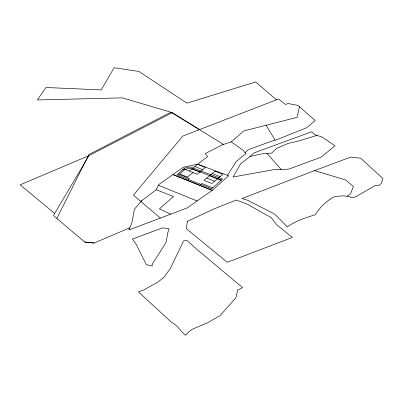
<?xml version="1.0" encoding="UTF-8"?>
<svg xmlns="http://www.w3.org/2000/svg" width="403" height="403" viewBox="0 0 403 403"><rect width="100%" height="100%" fill="white"/><g stroke="black" fill="none" stroke-linecap="round" stroke-linejoin="round"><path stroke-width="0.6" d="M160.394 218.114L133.408 195.128L182.801 136.093L278.544 99.002L285.541 104.493L288.059 103.495L297.877 105.45L299.429 106.73L297.132 117.349L243.85 130.904L231.312 141.856L222.411 144.783L205.283 153.578L207.56 156.681L197.601 164.228L189.355 171.063M156.268 189.758L158.792 184.559L183.36 167.22L197.601 164.228L228.718 175.748L212.195 190.352L187.289 207.872L128.839 229.992L131.872 222.94L134.395 209.253L141.735 200.639L156.268 189.758L173.537 196.513L159.427 208.865L170.64 214.134M56.838 218.441L88.942 154.5L170.902 112.215L223.539 144.415L222.411 144.783M129.766 227.836L94.136 243.034L84.701 242.047L53.413 215.534L88.977 155.623L172.348 112.649L199.777 129.701M227.468 175.285L236.395 161.321L245.885 153.634L242.777 149.987L231.312 141.856M140.954 201.555L141.735 200.639M245.074 152.682L248.273 149.73L275.002 139.947M250.031 156.485L253.87 152.944L311.66 131.781L314.965 134.708L322.173 137.07L334.994 145.815L321.181 157.135L288.744 169.134L273.345 169.754L233.04 176.993L240.581 163.865L250.031 156.485L262.504 153.77L271.829 153.029L276.513 148.48L288.387 143.332L297.852 141.231L316.965 135.378M192.982 172.524L187.486 177.083L179.582 173.91L185.083 169.351L197.253 174.242L205.5 167.396L197.601 164.222M188.151 179.34L189.229 178.448L178.071 173.965M200.795 184.418L201.868 183.526L212.683 187.869M347.139 196.18L350.545 193.697L353.411 186.649L345.744 180.03L314.612 170.61L241.936 198.528L247.805 200.331L273.541 213.519L276.01 215.373L287.193 226.748C295.807 221.126 305.444 217.58 315.277 214.784C319.74 207.439 326.077 201.429 333.488 197.112C339.653 195.677 346.217 195.143 352.167 197.722L355.889 196.74L375.551 185.304L378.835 185.526L381.253 183.501L382.85 178.514L360.645 158.218L350.63 157.084L314.612 170.61M88.977 155.623L20.15 184.836L54.843 213.605M182.624 169.864L190.025 168.308L221.479 179.955M84.69 242.037L94.136 243.034M172.348 112.649L122.406 97.869L37.353 99.944L45.957 87.496L101.234 89.904L114.074 67.724L138.894 71.452L186.932 103.158L255.638 81.96L276.448 99.818M194.851 166.504L202.754 169.678M212.23 173.486L220.134 176.66M192.105 168.786L200.004 171.96M209.484 175.768L221 180.383M206.734 178.05L214.633 181.224M197.258 201.042L158.344 185.214M299.429 106.73L315.191 120.462L306.623 127.761L275.229 140.32L266.121 125.303M267.048 153.533L281.183 169.512M187.375 221.353L186.393 228.728L227.332 262.298L292.397 237.422L276.861 224.96L271.264 217.645L246.243 203.661L236.244 200.054L212.809 209.404L187.375 221.353M167.96 232.158L165.955 242.702L152.173 264.292L152.228 265.945L146.334 264.645L135.791 243.639L132.396 239.06L162.696 227.846L169.129 228.738L167.96 232.158M237.679 290.084L235.977 297.621L220.134 315.569L207.746 322.687L192.352 329.231L187.672 332.802L185.561 335.276C180.544 331.185 177.466 325.216 171.431 322.219L138.385 291.868L143.574 290.034L157.578 282.281L163.729 277.551L170.333 268.519L183.577 240.913L186.881 240.435L199.394 251.487L242.646 287.641L237.679 290.084M184.519 168.162L177.053 174.882L211.666 188.785L222.527 179.008L190.07 166.993L184.519 168.162M214.98 171.21L203.983 180.327L211.887 183.501L222.879 174.383L214.98 171.21M212.195 190.352L173.008 174.61L212.195 190.352"/></g></svg>
